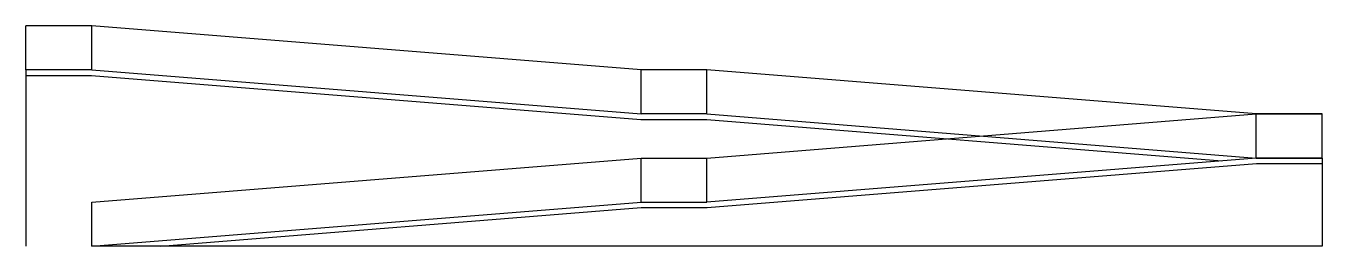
# Model space of a CAD drawing. Header units: inches. Extents: x 0 to 23.6, y 0 to 4.
import ezdxf

# ---------------------------------------------------------------- set-up
doc = ezdxf.new("R2010")
doc.units = ezdxf.units.IN
doc.header["$MEASUREMENT"] = 0

msp = doc.modelspace()

# ---------------------------------------------------------------- linework, layer by layer
for p, q in [((0, 3.2), (0, 4)), ((1.2, 4), (0, 4)), ((1.2, 3.2), (1.2, 4)), ((11.2, 3.2), (1.2, 4)), ((1.2, 3.2), (0, 3.2)), ((0, 3.2), (0, 0)), ((1.2, 3.2), (11.2, 2.4)), ((11.2, 2.4), (11.2, 3.2)), ((12.4, 3.2), (11.2, 3.2)), ((12.4, 2.4), (12.4, 3.2)), ((22.4, 2.4), (12.4, 3.2)), ((12.4, 2.4), (11.2, 2.4)), ((12.4, 2.4), (22.4, 1.6)), ((12.4, 1.6), (22.4, 2.4)), ((22.4, 1.6), (22.4, 2.4)), ((22.4, 2.4), (23.6, 2.4)), ((23.6, 2.4), (22.4, 2.4)), ((23.6, 1.6), (23.6, 2.4)), ((1.2, 0.8), (11.2, 1.6)), ((11.2, 0.8), (11.2, 1.6)), ((11.2, 1.6), (12.4, 1.6)), ((22.4, 1.6), (12.4, 0.8)), ((12.4, 0.8), (12.4, 1.6)), ((22.4, 1.6), (23.6, 1.6)), ((23.6, 1.6), (22.4, 1.6)), ((23.6, 1.6), (23.6, 0)), ((1.2, 0), (11.2, 0.8)), ((1.2, 0), (1.2, 0.8)), ((11.2, 0.8), (12.4, 0.8)), ((23.6, 0), (1.2, 0))]:
    msp.add_line(p, q)
for points in [[(0, 3.1), (1.196, 3.1), (11.196, 2.3), (12.396, 2.3), (21.773, 1.55)], [(2.454, 0), (11.204, 0.7), (12.404, 0.7), (22.404, 1.5), (23.6, 1.5)]]:
    msp.add_lwpolyline(points)

doc.saveas('drawing.dxf')
